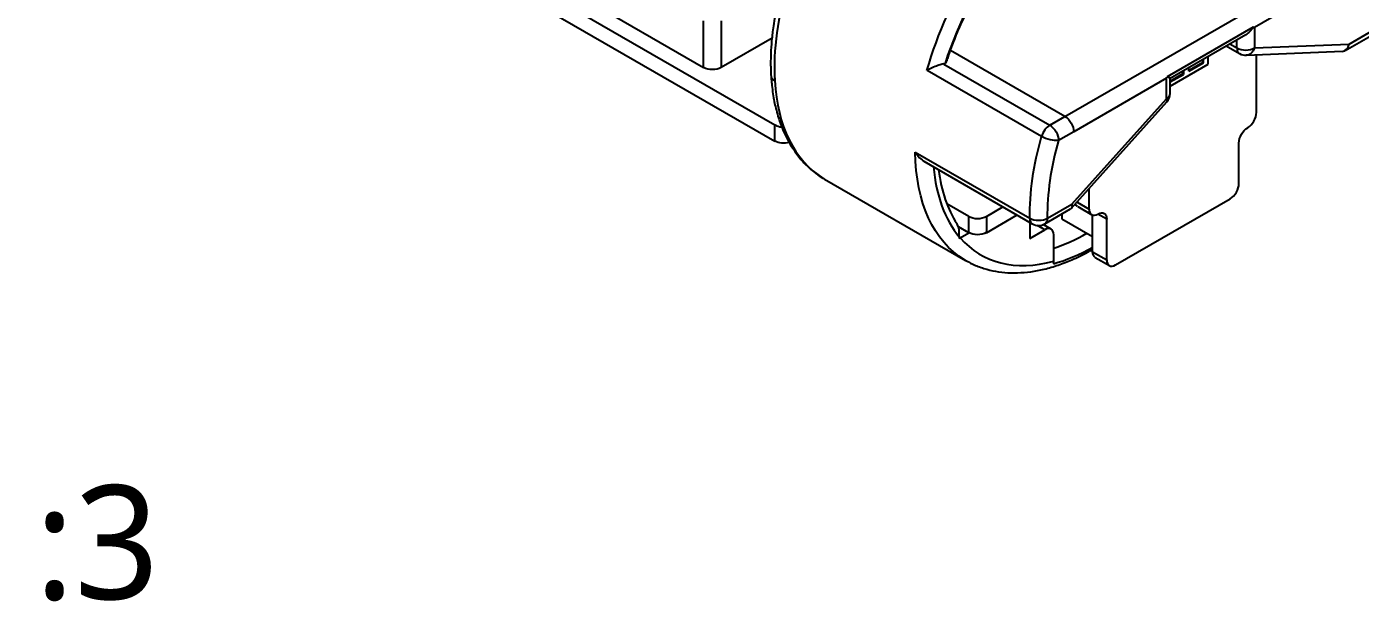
# Model space of a CAD drawing. Extents: x 0 to 11, y 0 to 8.5.
# Drawn here: x 8.061 to 9.466, y 4.951 to 5.557 of the extents above; entities that cross this region are included whole.
import ezdxf

# ---------------------------------------------------------------- set-up
doc = ezdxf.new("R2010")
doc.units = 0
doc.header["$LTSCALE"] = 0.5
doc.header["$MEASUREMENT"] = 0
for name, color, linetype in [('ANNOTATION_TEXT', 7, 'CONTINUOUS'), ('TANGENT_LINES', 7, 'CONTINUOUS'), ('VISIBLE', 7, 'CONTINUOUS')]:
    doc.layers.add(name, color=color, linetype=linetype)
doc.styles.add('ONSHAPE-STANDARD-VIEW-LABE', font='NotoSans-Regular.ttf', dxfattribs={"height": 0.12})

msp = doc.modelspace()

# ---------------------------------------------------------------- linework, layer by layer
at = {"layer": 'TANGENT_LINES'}
for p, q in [((9.1552, 5.4623), (9.4435, 5.6287)), ((9.4528, 5.6127), (9.355, 5.5562)), ((8.7745, 5.514), (8.7745, 5.5631)), ((8.7931, 5.5631), (8.7931, 5.514)), ((9.355, 5.5562), (9.355, 5.5346)), ((9.4545, 5.5387), (9.48, 5.5534)), ((9.329, 5.5389), (9.3364, 5.5346)), ((9.3364, 5.5346), (9.3364, 5.5432)), ((9.355, 5.5346), (9.4545, 5.5387)), ((9.1552, 5.4623), (9.0347, 5.5319)), ((9.1305, 5.4412), (9.0099, 5.5109)), ((9.0277, 5.5174), (9.0271, 5.5177)), ((9.0277, 5.5174), (9.1392, 5.453)), ((9.2622, 5.5026), (9.1645, 5.4462)), ((9.2622, 5.481), (9.2622, 5.5026)), ((9.1625, 5.37), (9.2622, 5.481)), ((8.8497, 5.4362), (8.8497, 5.4534)), ((9.1392, 5.453), (9.1552, 5.4623)), ((9.1645, 5.4462), (9.1484, 5.437)), ((8.9975, 5.4247), (9.1181, 5.355)), ((9.1367, 5.3552), (9.1625, 5.37)), ((9.1679, 5.3721), (9.1807, 5.3647)), ((9.0538, 5.3398), (9.0538, 5.357)), ((9.0724, 5.357), (9.0724, 5.3398)), ((9.1993, 5.354), (9.19, 5.3594)), ((9.134, 5.3429), (9.1262, 5.3475)), ((9.1844, 5.3197), (9.1993, 5.3111))]:
    msp.add_line(p, q, dxfattribs=at)
at = {"layer": 'TANGENT_LINES', "extrusion": (0, 0, -1)}
for centre, major_axis, ratio, start_param, end_param in [((9.1784, 5.5322), (-0.128, -0.2216), 0.57735, 1.157725, 3.131214), ((9.3457, 5.5399), (-0.0005, 0.0131), 0.766822, 2.022979, 3.141593), ((9.1392, 5.4423), (-0.0066, 0.0114), 0.57735, 0.785398, 2.356194), ((9.1552, 5.4516), (-0.0066, 0.0114), 0.57735, 0.785398, 2.356194), ((9.2991, 5.4625), (-0.128, -0.2216), 0.57735, 0.770803, 1.157725), ((9.1392, 5.4423), (0.0126, -0.0036), 0.327762, 0.657459, 2.228255), ((9.1784, 5.5322), (-0.128, -0.2216), 0.57735, 0.008137, 0.770803), ((9.1274, 5.3605), (-0.0066, 0.0114), 0.57735, 2.356194, 3.141593)]:
    msp.add_ellipse(centre, major_axis=major_axis, ratio=ratio, start_param=start_param, end_param=end_param, dxfattribs=at)
at = {"layer": 'TANGENT_LINES'}
for centre, major_axis, ratio, start_param, end_param in [((9.03, 5.6179), (0.128, 0.2216), 0.57735, 1.948591, 2.421369), ((9.3457, 5.5399), (0.0066, 0.0114), 0.57735, 2.356191, 3.141593), ((9.3457, 5.5399), (-0.0131, 0), 0.577348, 0.7854, 2.356196), ((9.03, 5.6179), (0.128, 0.2216), 0.57735, 2.421369, 3.128096), ((9.2529, 5.4864), (-0.0131, 0), 0.57735, 2.356194, 3.141593), ((9.2529, 5.4864), (0.00976, -0.00877), 0.280929, 0, 0.645473), ((9.1392, 5.4423), (0.0066, 0.0114), 0.57735, 0.785398, 1.983868), ((9.3083, 5.4572), (0.1214, 0.2103), 0.57735, 1.983868, 2.37079), ((9.1877, 5.5268), (0.1214, 0.2103), 0.57735, 2.451843, 2.93368), ((9.1274, 5.3605), (-0.0131, -0.0002), 0.585715, 0.777993, 2.34879), ((9.1274, 5.3605), (0.0066, 0.0114), 0.57735, 2.37079, 3.141593), ((9.1784, 5.5322), (0.1181, 0.2046), 0.57735, 3.715265, 3.926714), ((9.1877, 5.5268), (0.1214, 0.2103), 0.57735, 2.94472, 3.665499)]:
    msp.add_ellipse(centre, major_axis=major_axis, ratio=ratio, start_param=start_param, end_param=end_param, dxfattribs=at)
msp.add_open_spline([(8.8456, 5.5051), (8.8456, 5.5049), (8.8456, 5.5042), (8.8469, 5.5016), (8.8486, 5.5006), (8.8494, 5.5)], degree=3, knots=[0, 0, 0, 0, 0.213459, 0.599811, 1, 1, 1, 1], dxfattribs=at)
at = {"layer": 'VISIBLE'}
for p, q in [((6.9195, 6.5506), (8.8497, 5.4362)), ((8.0925, 5.8906), (8.8497, 5.4534)), ((8.5611, 5.6372), (8.7745, 5.514)), ((9.2631, 5.5043), (9.354, 5.5568)), ((9.355, 5.5562), (9.354, 5.5568)), ((8.8466, 5.5449), (8.7931, 5.514)), ((9.2661, 5.5026), (9.3457, 5.5486)), ((9.3251, 5.5367), (9.3392, 5.5286)), ((9.4504, 5.5318), (9.4773, 5.5474)), ((9.3004, 5.5196), (9.3004, 5.5224)), ((9.3013, 5.519), (9.3013, 5.5229)), ((9.306, 5.5174), (9.306, 5.5256)), ((9.3463, 5.5268), (9.4475, 5.531)), ((9.357, 5.4665), (9.357, 5.5273)), ((9.0289, 5.5183), (9.0271, 5.5177)), ((9.2661, 5.4944), (9.306, 5.5174)), ((9.2791, 5.5101), (9.2791, 5.5072)), ((9.28, 5.5106), (9.28, 5.5067)), ((9.2856, 5.511), (9.3004, 5.5196)), ((9.2856, 5.5099), (9.3013, 5.519)), ((9.2856, 5.5099), (9.2856, 5.5138)), ((9.3004, 5.5196), (9.3013, 5.519)), ((9.2631, 5.5043), (9.2661, 5.5026)), ((9.2661, 5.4997), (9.2791, 5.5072)), ((9.2661, 5.4987), (9.28, 5.5067)), ((9.2661, 5.4864), (9.2661, 5.5026)), ((9.2791, 5.5072), (9.28, 5.5067)), ((9.1618, 5.3654), (9.2627, 5.4776)), ((9.3385, 5.3915), (9.3385, 5.4344)), ((9.0065, 5.4152), (9.1208, 5.3492)), ((8.8962, 5.3999), (8.9001, 5.3974)), ((8.902, 5.3963), (9.0505, 5.3106)), ((9.1807, 5.3647), (9.1807, 5.3864)), ((9.0538, 5.357), (9.0307, 5.3703)), ((9.2085, 5.3058), (9.3292, 5.3754)), ((9.0724, 5.357), (9.0899, 5.367)), ((9.0724, 5.3398), (9.1047, 5.3585)), ((9.134, 5.3492), (9.1612, 5.3649)), ((9.1519, 5.3595), (9.1519, 5.3545)), ((9.1519, 5.3545), (9.1844, 5.3358)), ((9.1686, 5.3673), (9.1834, 5.3587)), ((9.1844, 5.3197), (9.1844, 5.3583)), ((9.1993, 5.3111), (9.1993, 5.354)), ((9.0538, 5.3398), (9.043, 5.3461)), ((9.0439, 5.3356), (9.0439, 5.34)), ((9.0449, 5.3343), (9.0541, 5.3397)), ((9.1181, 5.3507), (9.1181, 5.3337)), ((9.1181, 5.3337), (9.134, 5.3429)), ((9.1406, 5.3436), (9.1323, 5.3484)), ((9.0439, 5.3356), (9.0438, 5.3338)), ((9.0438, 5.3338), (9.0449, 5.3343)), ((9.1433, 5.3376), (9.1433, 5.3097)), ((9.1829, 5.3214), (9.1844, 5.3222)), ((9.1871, 5.3137), (9.202, 5.3051)), ((9.1433, 5.3097), (9.143, 5.3071))]:
    msp.add_line(p, q, dxfattribs=at)
for centre, radius, start, end in [((9.3457, 5.5399), 0.0131, 240, 272.3526), ((9.2529, 5.4864), 0.0131, 318.0544, 0), ((8.9767, 5.4982), 0.1288, 201.346, 209.509), ((9.1274, 5.3605), 0.0131, 240, 300)]:
    msp.add_arc(centre, radius, start, end, dxfattribs=at)
for centre, major_axis, ratio, start_param, end_param in [((9.1874, 5.527), (0.123, 0.2131), 0.57735, 5.922721, 8.214439), ((9.4452, 5.544), (-0.0037, 0.0128), 0.683431, 9.25817, 10.376784), ((9.2529, 5.508), (0.0093, 0.0161), 0.577351, 4.71239, 4.812557), ((9.3477, 5.4612), (0.0066, 0.0114), 0.57735, 3.926991, 5.497787), ((8.859, 5.4587), (-0.0131, 0), 0.57735, 0.785398, 1.404528), ((9.03, 5.6179), (0.128, 0.2216), 0.57735, 3.128096, 3.141593), ((9.1877, 5.5268), (0.1181, 0.2046), 0.57735, 2.486241, 2.861555), ((9.3292, 5.3862), (0.0066, 0.0114), 0.57735, 3.926991, 5.497787), ((9.0631, 5.3623), (-0.0131, 0), 0.57735, 0.785398, 2.356194), ((9.19, 5.3701), (0.0066, 0.0114), 0.57735, 2.356194, 3.926991), ((9.0253, 5.3293), (0.0131, 0.0227), 0.57735, 5.497787, 6.003148), ((9.134, 5.3322), (0.0066, 0.0114), 0.57735, 5.497787, 7.068583), ((9.1874, 5.527), (0.123, 0.2131), 0.57735, 3.669065, 3.909738), ((9.2085, 5.3165), (0.0066, 0.0114), 0.57735, 2.356194, 3.926991)]:
    msp.add_ellipse(centre, major_axis=major_axis, ratio=ratio, start_param=start_param, end_param=end_param, dxfattribs=at)
at = {"layer": 'VISIBLE', "extrusion": (0, 0, -1)}
for centre, major_axis, ratio, start_param, end_param in [((9.3457, 5.5637), (0.0093, 0.0161), 0.57735, 7.954147, 8.63938), ((8.7838, 5.5193), (0.0131, 0), 0.57735, 0.785398, 2.356194), ((9.3477, 5.4397), (-0.0066, -0.0114), 0.57735, 0.785398, 2.356194), ((8.859, 5.4416), (0.0131, 0), 0.57735, 1.106538, 2.356194), ((9.1532, 5.3754), (-0.0083, 0.0103), 0.441091, 8.709342, 9.49474), ((9.1751, 5.3787), (-0.0066, -0.0114), 0.57735, 0, 0.482417), ((9.19, 5.3487), (-0.0066, -0.0114), 0.57735, 2.356194, 3.926991), ((9.0631, 5.3452), (0.0131, 0), 0.57735, 0.785398, 2.356194), ((9.1784, 5.5322), (-0.128, -0.2216), 0.57735, 0, 0.008137), ((9.1937, 5.3251), (-0.0066, -0.0114), 0.57735, 0, 0.785398)]:
    msp.add_ellipse(centre, major_axis=major_axis, ratio=ratio, start_param=start_param, end_param=end_param, dxfattribs=at)
at = {"layer": 'VISIBLE'}
for points, knots in [([(8.8571, 5.6001), (8.8559, 5.5958), (8.8534, 5.5864), (8.8496, 5.5688), (8.847, 5.5502), (8.8466, 5.5462), (8.8465, 5.5448)], [0, 0, 0, 0, 0.255057, 0.553312, 0.847644, 1, 1, 1, 1]), ([(9.0346, 5.5319), (9.036, 5.5357), (9.0391, 5.5442), (9.0461, 5.5611), (9.055, 5.579), (9.0566, 5.5821), (9.0571, 5.5831)], [0, 0, 0, 0, 0.246656, 0.552471, 0.859864, 1, 1, 1, 1]), ([(8.8465, 5.5448), (8.8461, 5.5408), (8.8453, 5.532), (8.845, 5.5146), (8.8454, 5.5072), (8.8456, 5.504)], [0, 0, 0, 0, 0.327374, 0.705835, 1, 1, 1, 1]), ([(9.0309, 5.5213), (9.0314, 5.5227), (9.0324, 5.5258), (9.0338, 5.5298), (9.0346, 5.5319)], [0, 0, 0, 0, 0.460013, 1, 1, 1, 1]), ([(9.0271, 5.5177), (9.0255, 5.5173), (9.0222, 5.5163), (9.0175, 5.5147), (9.01, 5.5109), (9.0099, 5.5109), (9.0099, 5.5109)], [0, 0, 0, 0, 0.284796, 0.60497, 0.96657, 1, 1, 1, 1]), ([(9.0309, 5.5213), (9.0309, 5.5213), (9.0309, 5.5212), (9.0293, 5.5186), (9.029, 5.5184), (9.0289, 5.5183)], [0, 0, 0, 0, 0.084968, 0.71609, 1, 1, 1, 1]), ([(8.8456, 5.5051), (8.8456, 5.5037), (8.8458, 5.4999), (8.8478, 5.4832), (8.8506, 5.4697), (8.8554, 5.4547), (8.8564, 5.4522), (8.8567, 5.4513)], [0, 0, 0, 0, 0.139884, 0.3932, 0.64167, 0.885194, 1, 1, 1, 1]), ([(8.8646, 5.4348), (8.8656, 5.4331), (8.868, 5.4289), (8.8761, 5.4178), (8.8839, 5.4093), (8.8945, 5.401), (8.8958, 5.4001), (8.8962, 5.3999)], [0, 0, 0, 0, 0.174324, 0.422424, 0.666762, 0.908331, 1, 1, 1, 1]), ([(8.9975, 5.4247), (8.9975, 5.4246), (8.9976, 5.4245), (9.0004, 5.4198), (9.0054, 5.4158), (9.0063, 5.4153), (9.0065, 5.4152)], [0, 0, 0, 0, 0.046949, 0.412284, 0.834519, 1, 1, 1, 1]), ([(9.0493, 5.3112), (9.0521, 5.3097), (9.0581, 5.3063), (9.0699, 5.3018), (9.0821, 5.2988), (9.0952, 5.2973), (9.1087, 5.2974), (9.1228, 5.299), (9.1371, 5.302), (9.1521, 5.3069), (9.1656, 5.3122), (9.1811, 5.3204), (9.1826, 5.3212), (9.1829, 5.3214)], [0, 0, 0, 0, 0.081927, 0.174029, 0.266795, 0.360753, 0.456346, 0.5539, 0.65361, 0.755553, 0.859715, 0.966017, 1, 1, 1, 1])]:
    msp.add_open_spline(points, degree=3, knots=knots, dxfattribs=at)

# ---------------------------------------------------------------- texts
at = {"layer": 'ANNOTATION_TEXT', "color": 7, "insert": (7.8438, 5.0735), "char_height": 0.12, "attachment_point": 2, "style": 'ONSHAPE-STANDARD-VIEW-LABE'}
msp.add_mtext('SCALE 1:3', dxfattribs=at)

doc.saveas('drawing.dxf')
